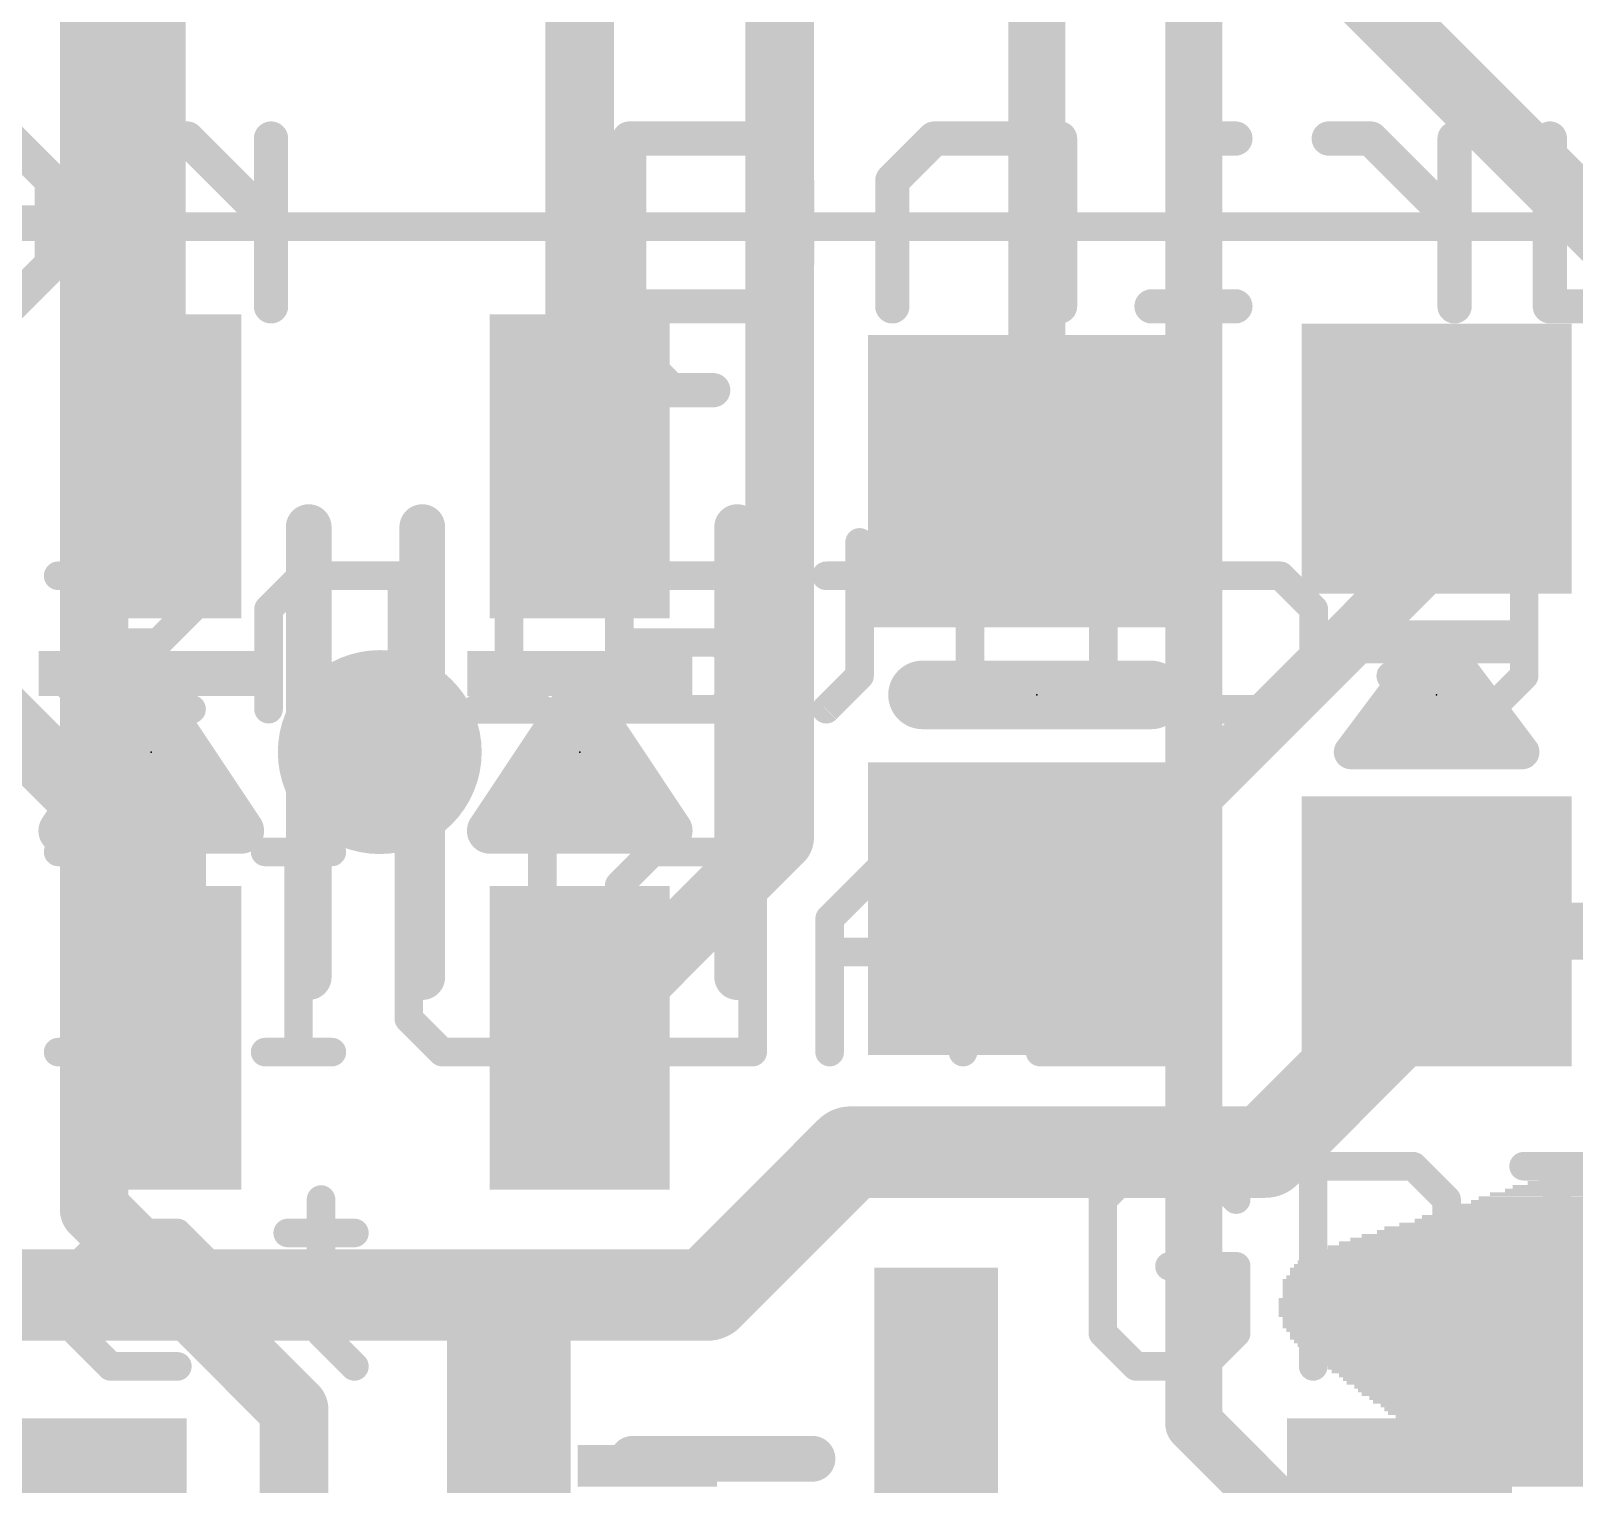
# Model space of a CAD drawing. Extents: x -0.2 to 25.6, y -0.2 to 38.2.
# Drawn here: x 10.26 to 17.12, y 8.56 to 15.02 of the extents above; entities that cross this region are included whole.
import ezdxf

# ---------------------------------------------------------------- set-up
doc = ezdxf.new("R2010")
doc.units = 0
for name, color, linetype in [('1', 12, 'CONTINUOUS'), ('16', 132, 'CONTINUOUS'), ('18', 110, 'CONTINUOUS'), ('21', 40, 'CONTINUOUS'), ('22', 6, 'CONTINUOUS'), ('23', 53, 'CONTINUOUS')]:
    doc.layers.add(name, color=color, linetype=linetype)

# ---------------------------------------------------------------- blocks, each defined once
blk = doc.blocks.new('RECT')
blk.add_solid([(-0.5, -0.5), (0.5, -0.5), (-0.5, 0.5), (0.5, 0.5)])
blk = doc.blocks.new('ROUNDV')
at = {"const_width": 0.5}
blk.add_lwpolyline([(0, -0.25, 1), (0, 0.25, 1), (0, -0.25)], format="xyb", dxfattribs=at)

msp = doc.modelspace()

# ---------------------------------------------------------------- linework, layer by layer
at = {"layer": '1'}
for points, const_width in [([(10.795, 23.749), (10.795, 13.081)], 0.3048), ([(12.7, 13.081), (12.7, 22.86)], 0.3048), ([(13.589, 11.43), (13.589, 22.479)], 0.3048), ([(14.732, 13.015), (14.732, 17.526)], 0.254), ([(15.875, 15.494), (18.161, 13.208)], 0.3048), ([(16.51, 12.7), (16.51, 13.115)], 0.254), ([(10.795, 11.303), (9.083, 13.015)], 0.3048), ([(14.798, 10.988), (16.51, 12.7)], 0.254), ([(12.7, 10.541), (13.589, 11.43)], 0.3048), ([(10.795, 11.303), (10.795, 10.541)], 0.3048), ([(14.798, 11.049), (14.732, 11.115)], 0.254), ([(16.51, 10.795), (16.51, 11.015)], 0.4064), ([(14.798, 10.988), (14.798, 11.049)], 0.254), ([(16.51, 11.015), (17.934, 11.015)], 0.254), ([(15.748, 10.033), (16.51, 10.795)], 0.4064), ([(13.269, 9.398), (13.904, 10.033)], 0.4064), ([(13.904, 10.033), (15.748, 10.033)], 0.4064), ([(12.385, 9.398), (9.779, 9.398)], 0.4064), ([(13.269, 9.398), (12.385, 9.398)], 0.4064), ([(12.385, 8.9201), (12.385, 9.398)], 0.4064)]:
    msp.add_lwpolyline(points, dxfattribs=dict(at, const_width=const_width))
for points, const_width in [([(16.5735, 13.115, 1), (16.4465, 13.115)], 0.127), ([(10.7188, 13.081, 1), (10.8712, 13.081)], 0.1524), ([(12.6238, 13.081, 1), (12.7762, 13.081)], 0.1524), ([(14.6685, 13.015, 1), (14.7955, 13.015)], 0.127), ([(16.4465, 12.7, 1), (16.5735, 12.7)], 0.127), ([(16.5549, 12.6551, 1), (16.4651, 12.7449)], 0.127), ([(13.6429, 11.3761, 1), (13.5351, 11.4839)], 0.1524), ([(13.5128, 11.43, 1), (13.6652, 11.43)], 0.1524), ([(10.8712, 11.303, 1), (10.7188, 11.303)], 0.1524), ([(10.7411, 11.2491, 1), (10.8489, 11.3569)], 0.1524), ([(14.7769, 11.1599, 1), (14.6871, 11.0701)], 0.127), ([(16.6116, 11.015, 1), (16.4084, 11.015)], 0.2032), ([(14.8615, 11.049, 1), (14.7345, 11.049)], 0.127), ([(14.7531, 11.0041, 1), (14.8429, 11.0939)], 0.127), ([(16.51, 11.0785, 1), (16.51, 10.9515)], 0.127), ([(14.7531, 11.0329, 1), (14.8429, 10.9431)], 0.127), ([(14.7345, 10.988, 1), (14.8615, 10.988)], 0.127), ([(16.5818, 10.7232, 1), (16.4382, 10.8668)], 0.2032), ([(16.4084, 10.795, 1), (16.6116, 10.795)], 0.2032), ([(12.6461, 10.5949, 1), (12.7539, 10.4871)], 0.1524), ([(10.7188, 10.541, 1), (10.8712, 10.541)], 0.1524), ([(13.904, 10.1346, 1), (13.904, 9.9314)], 0.2032), ([(13.9758, 9.9612, 1), (13.8322, 10.1048)], 0.2032), ([(15.748, 9.9314, 1), (15.748, 10.1346)], 0.2032), ([(15.6762, 10.1048, 1), (15.8198, 9.9612)], 0.2032), ([(12.385, 9.4996, 1), (12.385, 9.2964)], 0.2032), ([(12.4866, 9.398, 1), (12.2834, 9.398)], 0.2032), ([(12.385, 9.2964, 1), (12.385, 9.4996)], 0.2032), ([(13.1972, 9.4698, 1), (13.3408, 9.3262)], 0.2032), ([(13.269, 9.2964, 1), (13.269, 9.4996)], 0.2032), ([(12.2834, 8.9201, 1), (12.4866, 8.9201)], 0.2032)]:
    msp.add_lwpolyline(points, format="xyb", dxfattribs=dict(at, const_width=const_width))
at = {"layer": '16'}
for points, const_width in [([(10.541, 9.779), (10.541, 20.828)], 0.3048), ([(15.4305, 8.8265), (15.4305, 18.2245)], 0.254), ([(11.43, 8.89), (10.541, 9.779)], 0.3048), ([(11.43, 2.032), (11.43, 8.89)], 0.3048), ([(17.907, 6.35), (15.4305, 8.8265)], 0.254)]:
    msp.add_lwpolyline(points, dxfattribs=dict(at, const_width=const_width))
for points, const_width in [([(10.5949, 9.8329, 1), (10.4871, 9.7251)], 0.1524), ([(10.4648, 9.779, 1), (10.6172, 9.779)], 0.1524), ([(11.5062, 8.89, 1), (11.3538, 8.89)], 0.1524), ([(11.3761, 8.8361, 1), (11.4839, 8.9439)], 0.1524), ([(15.4754, 8.8714, 1), (15.3856, 8.7816)], 0.127), ([(15.367, 8.8265, 1), (15.494, 8.8265)], 0.127)]:
    msp.add_lwpolyline(points, format="xyb", dxfattribs=dict(at, const_width=const_width))
at = {"layer": '21'}
for points, const_width in [([(20.7, 14.146), (4.7, 14.146)], 0.127), ([(11.495, 12.811), (11.495, 10.811)], 0.2032), ([(12, 10.811), (12, 12.811)], 0.2032), ([(13.4, 12.811), (13.4, 10.811)], 0.2032), ([(16.51, 12.319), (16.129, 11.811)], 0.1524), ([(16.891, 11.811), (16.51, 12.319)], 0.1524), ([(15.24, 12.065), (14.224, 12.065)], 0.3048), ([(16.4148, 12.192), (16.6053, 12.192)], 0.1524), ([(10.395, 11.461), (10.795, 12.061)], 0.2032), ([(10.795, 12.061), (11.195, 11.461)], 0.2032), ([(12.3, 11.461), (12.7, 12.061)], 0.2032), ([(12.7, 12.061), (13.1, 11.461)], 0.2032), ([(16.3005, 12.0396), (16.7196, 12.0396)], 0.1524), ([(10.595, 11.611), (10.795, 11.911)], 0.2032), ([(10.795, 11.911), (10.995, 11.611)], 0.2032), ([(12.5, 11.611), (12.7, 11.911)], 0.2032), ([(12.7, 11.911), (12.9, 11.611)], 0.2032), ([(16.1862, 11.8872), (16.8339, 11.8872)], 0.1524), ([(10.7114, 11.7856), (10.8786, 11.7856)], 0.2032), ([(12.6164, 11.7856), (12.7836, 11.7856)], 0.2032), ([(16.129, 11.811), (16.891, 11.811)], 0.1524), ([(10.995, 11.611), (10.595, 11.611)], 0.2032), ([(12.9, 11.611), (12.5, 11.611)], 0.2032), ([(11.195, 11.461), (10.395, 11.461)], 0.2032), ([(13.1, 11.461), (12.3, 11.461)], 0.2032), ([(15.1739, 9.9703), (15.0256, 9.822)], 0.127), ([(15.4705, 9.9703), (15.1739, 9.9703)], 0.127), ([(15.6188, 9.822), (15.4705, 9.9703)], 0.127), ([(15.9611, 9.0805), (15.9611, 9.9703)], 0.127), ([(15.9611, 9.9703), (16.406, 9.9703)], 0.127), ([(16.406, 9.9703), (16.5543, 9.822)], 0.127), ([(16.8967, 9.9703), (17.1932, 9.9703)], 0.127), ([(17.045, 9.0805), (17.045, 9.9703)], 0.127), ([(11.55, 9.822), (11.55, 9.2288)], 0.127), ([(15.0256, 9.822), (15.0256, 9.2288)], 0.127), ([(16.5543, 9.822), (16.5543, 9.5254)], 0.127), ([(10.4662, 9.5254), (10.6145, 9.6737)], 0.127), ([(10.6145, 9.6737), (10.9111, 9.6737)], 0.127), ([(10.9111, 9.6737), (11.0594, 9.5254)], 0.127), ([(11.4017, 9.6737), (11.6983, 9.6737)], 0.127), ([(10.4662, 9.2288), (10.4662, 9.5254)], 0.127), ([(11.0594, 9.5254), (11.0594, 9.3771)], 0.127), ([(15.6188, 9.5254), (15.3222, 9.5254)], 0.127), ([(15.6188, 9.2288), (15.6188, 9.5254)], 0.127), ([(16.5543, 9.5254), (16.406, 9.3771)], 0.127), ([(11.0594, 9.3771), (10.4662, 9.3771)], 0.127), ([(16.406, 9.3771), (15.9611, 9.3771)], 0.127), ([(10.6145, 9.0805), (10.4662, 9.2288)], 0.127), ([(11.55, 9.2288), (11.6983, 9.0805)], 0.127), ([(15.0256, 9.2288), (15.1739, 9.0805)], 0.127), ([(15.4705, 9.0805), (15.6188, 9.2288)], 0.127), ([(10.9111, 9.0805), (10.6145, 9.0805)], 0.127), ([(15.1739, 9.0805), (15.4705, 9.0805)], 0.127), ([(16.8967, 9.0805), (17.1932, 9.0805)], 0.127), ([(12.935, 8.67), (13.735, 8.67)], 0.2032)]:
    msp.add_lwpolyline(points, dxfattribs=dict(at, const_width=const_width))
for points, const_width in [([(11.5458, 12.811, 1), (11.4442, 12.811)], 0.1016), ([(12.0508, 12.811, 1), (11.9492, 12.811)], 0.1016), ([(13.4508, 12.811, 1), (13.3492, 12.811)], 0.1016), ([(16.5405, 12.3419, 1), (16.4795, 12.2961)], 0.0762), ([(16.5405, 12.2961, 1), (16.4795, 12.3419)], 0.0762), ([(14.224, 12.1412, 1), (14.224, 11.9888)], 0.1524), ([(15.24, 11.9888, 1), (15.24, 12.1412)], 0.1524), ([(16.4148, 12.2301, 1), (16.4148, 12.1539)], 0.0762), ([(16.6053, 12.1539, 1), (16.6053, 12.2301)], 0.0762), ([(10.8373, 12.0892, 1), (10.7527, 12.0328)], 0.1016), ([(10.8373, 12.0328, 1), (10.7527, 12.0892)], 0.1016), ([(12.7423, 12.0892, 1), (12.6577, 12.0328)], 0.1016), ([(12.7423, 12.0328, 1), (12.6577, 12.0892)], 0.1016), ([(16.3005, 12.0777, 1), (16.3005, 12.0015)], 0.0762), ([(16.7196, 12.0015, 1), (16.7196, 12.0777)], 0.0762), ([(10.8373, 11.9392, 1), (10.7527, 11.8828)], 0.1016), ([(10.8373, 11.8828, 1), (10.7527, 11.9392)], 0.1016), ([(12.7423, 11.9392, 1), (12.6577, 11.8828)], 0.1016), ([(12.7423, 11.8828, 1), (12.6577, 11.9392)], 0.1016), ([(16.1862, 11.9253, 1), (16.1862, 11.8491)], 0.0762), ([(16.8339, 11.8491, 1), (16.8339, 11.9253)], 0.0762), ([(10.7114, 11.8364, 1), (10.7114, 11.7348)], 0.1016), ([(10.8786, 11.7348, 1), (10.8786, 11.8364)], 0.1016), ([(12.6164, 11.8364, 1), (12.6164, 11.7348)], 0.1016), ([(12.7836, 11.7348, 1), (12.7836, 11.8364)], 0.1016), ([(16.129, 11.8491, 1), (16.129, 11.7729)], 0.0762), ([(16.0985, 11.8339, 1), (16.1595, 11.7881)], 0.0762), ([(16.8605, 11.7881, 1), (16.9215, 11.8339)], 0.0762), ([(16.891, 11.7729, 1), (16.891, 11.8491)], 0.0762), ([(10.595, 11.6618, 1), (10.595, 11.5602)], 0.1016), ([(10.5527, 11.6392, 1), (10.6373, 11.5828)], 0.1016), ([(10.9527, 11.5828, 1), (11.0373, 11.6392)], 0.1016), ([(10.995, 11.5602, 1), (10.995, 11.6618)], 0.1016), ([(12.5, 11.6618, 1), (12.5, 11.5602)], 0.1016), ([(12.4577, 11.6392, 1), (12.5423, 11.5828)], 0.1016), ([(12.8577, 11.5828, 1), (12.9423, 11.6392)], 0.1016), ([(12.9, 11.5602, 1), (12.9, 11.6618)], 0.1016), ([(10.395, 11.5118, 1), (10.395, 11.4102)], 0.1016), ([(10.3527, 11.4892, 1), (10.4373, 11.4328)], 0.1016), ([(11.1527, 11.4328, 1), (11.2373, 11.4892)], 0.1016), ([(11.195, 11.4102, 1), (11.195, 11.5118)], 0.1016), ([(12.3, 11.5118, 1), (12.3, 11.4102)], 0.1016), ([(12.2577, 11.4892, 1), (12.3423, 11.4328)], 0.1016), ([(13.0577, 11.4328, 1), (13.1423, 11.4892)], 0.1016), ([(13.1, 11.4102, 1), (13.1, 11.5118)], 0.1016), ([(11.4442, 10.811, 1), (11.5458, 10.811)], 0.1016), ([(11.9492, 10.811, 1), (12.0508, 10.811)], 0.1016), ([(13.3492, 10.811, 1), (13.4508, 10.811)], 0.1016), ([(15.1739, 10.002, 1), (15.1739, 9.9385)], 0.0635), ([(15.1964, 9.9478, 1), (15.1515, 9.9927)], 0.0635), ([(15.493, 9.9927, 1), (15.448, 9.9478)], 0.0635), ([(15.4705, 9.9385, 1), (15.4705, 10.002)], 0.0635), ([(15.9929, 9.9703, 1), (15.9294, 9.9703)], 0.0635), ([(15.9611, 10.002, 1), (15.9611, 9.9385)], 0.0635), ([(16.4285, 9.9927, 1), (16.3836, 9.9478)], 0.0635), ([(16.406, 9.9385, 1), (16.406, 10.002)], 0.0635), ([(16.8967, 10.002, 1), (16.8967, 9.9385)], 0.0635), ([(17.0767, 9.9703, 1), (17.0132, 9.9703)], 0.0635), ([(11.5817, 9.822, 1), (11.5182, 9.822)], 0.0635), ([(15.0574, 9.822, 1), (14.9939, 9.822)], 0.0635), ([(16.5861, 9.822, 1), (16.5226, 9.822)], 0.0635), ([(15.0032, 9.8444, 1), (15.0481, 9.7995)], 0.0635), ([(15.5963, 9.7995, 1), (15.6412, 9.8444)], 0.0635), ([(16.5319, 9.7995, 1), (16.5768, 9.8444)], 0.0635), ([(10.6145, 9.7054, 1), (10.6145, 9.6419)], 0.0635), ([(10.6369, 9.6512, 1), (10.592, 9.6961)], 0.0635), ([(10.9335, 9.6961, 1), (10.8886, 9.6512)], 0.0635), ([(10.9111, 9.6419, 1), (10.9111, 9.7054)], 0.0635), ([(11.4017, 9.7054, 1), (11.4017, 9.6419)], 0.0635), ([(11.6983, 9.6419, 1), (11.6983, 9.7054)], 0.0635), ([(10.4979, 9.5254, 1), (10.4344, 9.5254)], 0.0635), ([(10.4437, 9.5478, 1), (10.4886, 9.5029)], 0.0635), ([(11.0911, 9.5254, 1), (11.0276, 9.5254)], 0.0635), ([(11.0369, 9.5029, 1), (11.0818, 9.5478)], 0.0635), ([(15.3222, 9.5571, 1), (15.3222, 9.4936)], 0.0635), ([(15.6505, 9.5254, 1), (15.587, 9.5254)], 0.0635), ([(15.6188, 9.4936, 1), (15.6188, 9.5571)], 0.0635), ([(16.5226, 9.5254, 1), (16.5861, 9.5254)], 0.0635), ([(16.5768, 9.5029, 1), (16.5319, 9.5478)], 0.0635), ([(10.4662, 9.4088, 1), (10.4662, 9.3453)], 0.0635), ([(11.0276, 9.3771, 1), (11.0911, 9.3771)], 0.0635), ([(11.0594, 9.3453, 1), (11.0594, 9.4088)], 0.0635), ([(15.9611, 9.4088, 1), (15.9611, 9.3453)], 0.0635), ([(16.3836, 9.3995, 1), (16.4285, 9.3546)], 0.0635), ([(16.406, 9.3453, 1), (16.406, 9.4088)], 0.0635), ([(10.4886, 9.2512, 1), (10.4437, 9.2063)], 0.0635), ([(11.5724, 9.2512, 1), (11.5275, 9.2063)], 0.0635), ([(15.0481, 9.2512, 1), (15.0032, 9.2063)], 0.0635), ([(15.6412, 9.2063, 1), (15.5963, 9.2512)], 0.0635), ([(10.4344, 9.2288, 1), (10.4979, 9.2288)], 0.0635), ([(11.5182, 9.2288, 1), (11.5817, 9.2288)], 0.0635), ([(14.9939, 9.2288, 1), (15.0574, 9.2288)], 0.0635), ([(15.587, 9.2288, 1), (15.6505, 9.2288)], 0.0635), ([(10.6145, 9.1123, 1), (10.6145, 9.0488)], 0.0635), ([(10.592, 9.058, 1), (10.6369, 9.103)], 0.0635), ([(10.9111, 9.0488, 1), (10.9111, 9.1123)], 0.0635), ([(11.6758, 9.058, 1), (11.7207, 9.103)], 0.0635), ([(15.1739, 9.1123, 1), (15.1739, 9.0488)], 0.0635), ([(15.1515, 9.058, 1), (15.1964, 9.103)], 0.0635), ([(15.448, 9.103, 1), (15.493, 9.058)], 0.0635), ([(15.4705, 9.0488, 1), (15.4705, 9.1123)], 0.0635), ([(16.8967, 9.1123, 1), (16.8967, 9.0488)], 0.0635), ([(15.9294, 9.0805, 1), (15.9929, 9.0805)], 0.0635), ([(17.0132, 9.0805, 1), (17.0767, 9.0805)], 0.0635), ([(12.935, 8.7208, 1), (12.935, 8.6192)], 0.1016), ([(13.735, 8.6192, 1), (13.735, 8.7208)], 0.1016)]:
    msp.add_lwpolyline(points, format="xyb", dxfattribs=dict(at, const_width=const_width))
at = {"layer": '22'}
for points, const_width in [([(15.4288, 15.0972), (15.4288, 14.9108)], 0.1524), ([(10.3529, 14.3515), (10.1665, 14.5379)], 0.1524), ([(10.9546, 14.5379), (10.7681, 14.5379)], 0.1524), ([(11.3274, 14.1651), (10.9546, 14.5379)], 0.1524), ([(11.3274, 13.7922), (11.3274, 14.5379)], 0.1524), ([(12.9205, 13.6058), (12.9205, 14.5379)], 0.1524), ([(12.9205, 14.5379), (13.4798, 14.5379)], 0.1524), ([(13.4798, 14.5379), (13.6662, 14.3515)], 0.1524), ([(14.2763, 14.5379), (14.0899, 14.3515)], 0.1524), ([(14.8356, 14.5379), (14.2763, 14.5379)], 0.1524), ([(14.8356, 13.7922), (14.8356, 14.5379)], 0.1524), ([(15.6152, 14.5379), (15.4288, 14.5379)], 0.1524), ([(15.4288, 14.5379), (15.4288, 13.7922)], 0.1524), ([(16.2169, 14.5379), (16.0304, 14.5379)], 0.1524), ([(16.5897, 14.1651), (16.2169, 14.5379)], 0.1524), ([(16.5897, 13.7922), (16.5897, 14.5379)], 0.1524), ([(17.0134, 13.7922), (17.0134, 14.5379)], 0.1524), ([(10.3529, 13.9786), (10.3529, 14.3515)], 0.1524), ([(13.6662, 14.3515), (13.6662, 13.9786)], 0.1524), ([(14.0899, 14.3515), (14.0899, 13.7922)], 0.1524), ([(9.6072, 14.1651), (10.3529, 14.1651)], 0.1524), ([(10.1665, 13.7922), (10.3529, 13.9786)], 0.1524), ([(13.6662, 13.9786), (13.4798, 13.7922)], 0.1524), ([(13.4798, 13.7922), (12.9205, 13.7922)], 0.1524), ([(15.6152, 13.7922), (15.2424, 13.7922)], 0.1524), ([(17.5727, 13.7922), (17.0134, 13.7922)], 0.1524), ([(13.1069, 13.4194), (12.9205, 13.6058)], 0.1524), ([(13.2934, 13.4194), (13.1069, 13.4194)], 0.1524), ([(12.3851, 13.0396), (12.3851, 12.8913)], 0.127), ([(16.306, 12.743), (16.4543, 12.8913)], 0.127), ([(16.4543, 12.8913), (16.7508, 12.8913)], 0.127), ([(16.7508, 12.8913), (16.8991, 12.743)], 0.127), ([(13.9443, 12.743), (13.9443, 12.1498)], 0.127), ([(16.8991, 12.743), (16.8991, 12.1498)], 0.127), ([(10.8259, 12.5947), (10.381, 12.5947)], 0.127), ([(10.9742, 12.4464), (10.8259, 12.5947)], 0.127), ([(11.4648, 12.5947), (11.3165, 12.4464)], 0.127), ([(11.9097, 12.5947), (11.4648, 12.5947)], 0.127), ([(11.9097, 12.0015), (11.9097, 12.5947)], 0.127), ([(12.5334, 12.5947), (12.3851, 12.5947)], 0.127), ([(12.3851, 12.5947), (12.3851, 12.0015)], 0.127), ([(13.024, 12.5947), (12.8757, 12.4464)], 0.127), ([(13.3206, 12.5947), (13.024, 12.5947)], 0.127), ([(14.0926, 12.5947), (13.796, 12.5947)], 0.127), ([(14.5832, 12.5947), (14.4349, 12.4464)], 0.127), ([(15.0281, 12.5947), (14.5832, 12.5947)], 0.127), ([(15.0281, 12.0015), (15.0281, 12.5947)], 0.127), ([(15.3704, 12.4464), (15.5187, 12.5947)], 0.127), ([(15.5187, 12.5947), (15.8153, 12.5947)], 0.127), ([(15.8153, 12.5947), (15.9636, 12.4464)], 0.127), ([(10.8259, 12.2981), (10.9742, 12.4464)], 0.127), ([(11.3165, 12.4464), (11.3165, 12.0015)], 0.127), ([(12.8757, 12.4464), (12.8757, 12.0015)], 0.127), ([(14.4349, 12.4464), (14.4349, 12.0015)], 0.127), ([(15.3704, 12.1498), (15.3704, 12.4464)], 0.127), ([(15.9636, 12.4464), (15.9636, 12.1498)], 0.127), ([(10.381, 12.1498), (10.5293, 12.2981)], 0.127), ([(10.5293, 12.2981), (10.8259, 12.2981)], 0.127), ([(13.3206, 12.2981), (12.8757, 12.2981)], 0.127), ([(13.4689, 12.1498), (13.3206, 12.2981)], 0.127), ([(10.5293, 12.0015), (10.381, 12.1498)], 0.127), ([(13.3206, 12.0015), (13.4689, 12.1498)], 0.127), ([(13.9443, 12.1498), (13.796, 12.0015)], 0.127), ([(15.5187, 12.0015), (15.3704, 12.1498)], 0.127), ([(15.9636, 12.1498), (15.8153, 12.0015)], 0.127), ([(16.4543, 12.0015), (16.306, 12.1498)], 0.127), ([(16.8991, 12.1498), (16.7508, 12.0015)], 0.127), ([(10.9742, 12.0015), (10.5293, 12.0015)], 0.127), ([(12.5334, 12.0015), (12.2368, 12.0015)], 0.127), ([(12.8757, 12.0015), (13.3206, 12.0015)], 0.127), ([(15.8153, 12.0015), (15.5187, 12.0015)], 0.127), ([(16.7508, 12.0015), (16.4543, 12.0015)], 0.127), ([(10.381, 11.3673), (10.9742, 11.3673)], 0.127), ([(10.9742, 11.3673), (10.9742, 10.4775)], 0.127), ([(11.5979, 11.3673), (11.3013, 11.3673)], 0.127), ([(11.4496, 10.4775), (11.4496, 11.3673)], 0.127), ([(11.9402, 10.6258), (11.9402, 11.3673)], 0.127), ([(12.5334, 11.3673), (12.5334, 10.6258)], 0.127), ([(12.8757, 11.219), (13.024, 11.3673)], 0.127), ([(13.024, 11.3673), (13.4689, 11.3673)], 0.127), ([(13.4689, 11.3673), (13.4689, 10.4775)], 0.127), ([(14.1078, 11.3673), (13.8112, 11.0707)], 0.127), ([(14.4044, 11.0707), (14.1078, 11.3673)], 0.127), ([(14.7468, 11.219), (14.8951, 11.3673)], 0.127), ([(14.8951, 11.3673), (15.1916, 11.3673)], 0.127), ([(15.1916, 11.3673), (15.3399, 11.219)], 0.127), ([(12.8757, 10.6258), (12.8757, 11.219)], 0.127), ([(14.7468, 11.0707), (14.7468, 11.219)], 0.127), ([(13.8112, 11.0707), (13.8112, 10.4775)], 0.127), ([(14.4044, 10.4775), (14.4044, 11.0707)], 0.127), ([(15.3399, 10.4775), (14.7468, 11.0707)], 0.127), ([(10.9742, 10.9224), (10.6776, 10.9224)], 0.127), ([(14.4044, 10.9224), (13.8112, 10.9224)], 0.127), ([(12.0885, 10.4775), (11.9402, 10.6258)], 0.127), ([(12.5334, 10.6258), (12.3851, 10.4775)], 0.127), ([(13.024, 10.4775), (12.8757, 10.6258)], 0.127), ([(10.9742, 10.4775), (10.381, 10.4775)], 0.127), ([(11.5979, 10.4775), (11.3013, 10.4775)], 0.127), ([(12.3851, 10.4775), (12.0885, 10.4775)], 0.127), ([(13.4689, 10.4775), (13.024, 10.4775)], 0.127), ([(14.7468, 10.4775), (15.3399, 10.4775)], 0.127)]:
    msp.add_lwpolyline(points, dxfattribs=dict(at, const_width=const_width))
for points, const_width in [([(15.3907, 14.9108, 1), (15.4669, 14.9108)], 0.0762), ([(10.7681, 14.576, 1), (10.7681, 14.4998)], 0.0762), ([(10.9815, 14.5648, 1), (10.9276, 14.511)], 0.0762), ([(10.9546, 14.4998, 1), (10.9546, 14.576)], 0.0762), ([(11.3655, 14.5379, 1), (11.2893, 14.5379)], 0.0762), ([(12.9586, 14.5379, 1), (12.8824, 14.5379)], 0.0762), ([(12.9205, 14.576, 1), (12.9205, 14.4998)], 0.0762), ([(13.5067, 14.5648, 1), (13.4528, 14.511)], 0.0762), ([(13.4798, 14.4998, 1), (13.4798, 14.576)], 0.0762), ([(14.2763, 14.576, 1), (14.2763, 14.4998)], 0.0762), ([(14.3033, 14.511, 1), (14.2494, 14.5648)], 0.0762), ([(14.8737, 14.5379, 1), (14.7975, 14.5379)], 0.0762), ([(14.8356, 14.4998, 1), (14.8356, 14.576)], 0.0762), ([(15.4288, 14.576, 1), (15.4288, 14.4998)], 0.0762), ([(15.4669, 14.5379, 1), (15.3907, 14.5379)], 0.0762), ([(15.6152, 14.4998, 1), (15.6152, 14.576)], 0.0762), ([(16.0304, 14.576, 1), (16.0304, 14.4998)], 0.0762), ([(16.2438, 14.5648, 1), (16.1899, 14.511)], 0.0762), ([(16.2169, 14.4998, 1), (16.2169, 14.576)], 0.0762), ([(16.6278, 14.5379, 1), (16.5516, 14.5379)], 0.0762), ([(17.0515, 14.5379, 1), (16.9753, 14.5379)], 0.0762), ([(10.391, 14.3515, 1), (10.3148, 14.3515)], 0.0762), ([(10.326, 14.3245, 1), (10.3799, 14.3784)], 0.0762), ([(13.7043, 14.3515, 1), (13.6281, 14.3515)], 0.0762), ([(13.6393, 14.3245, 1), (13.6932, 14.3784)], 0.0762), ([(14.128, 14.3515, 1), (14.0518, 14.3515)], 0.0762), ([(14.063, 14.3784, 1), (14.1168, 14.3245)], 0.0762), ([(10.3529, 14.127, 1), (10.3529, 14.2032)], 0.0762), ([(11.3005, 14.1381, 1), (11.3544, 14.192)], 0.0762), ([(16.5628, 14.1381, 1), (16.6166, 14.192)], 0.0762), ([(10.3148, 13.9786, 1), (10.391, 13.9786)], 0.0762), ([(10.3799, 13.9517, 1), (10.326, 14.0056)], 0.0762), ([(13.6281, 13.9786, 1), (13.7043, 13.9786)], 0.0762), ([(13.6932, 13.9517, 1), (13.6393, 14.0056)], 0.0762), ([(12.9205, 13.8303, 1), (12.9205, 13.7541)], 0.0762), ([(13.4798, 13.7541, 1), (13.4798, 13.8303)], 0.0762), ([(15.2424, 13.8303, 1), (15.2424, 13.7541)], 0.0762), ([(15.6152, 13.7541, 1), (15.6152, 13.8303)], 0.0762), ([(17.0134, 13.8303, 1), (17.0134, 13.7541)], 0.0762), ([(11.2893, 13.7922, 1), (11.3655, 13.7922)], 0.0762), ([(13.4528, 13.8191, 1), (13.5067, 13.7653)], 0.0762), ([(14.0518, 13.7922, 1), (14.128, 13.7922)], 0.0762), ([(14.7975, 13.7922, 1), (14.8737, 13.7922)], 0.0762), ([(15.3907, 13.7922, 1), (15.4669, 13.7922)], 0.0762), ([(16.5516, 13.7922, 1), (16.6278, 13.7922)], 0.0762), ([(16.9753, 13.7922, 1), (17.0515, 13.7922)], 0.0762), ([(12.9474, 13.6327, 1), (12.8936, 13.5788)], 0.0762), ([(12.8824, 13.6058, 1), (12.9586, 13.6058)], 0.0762), ([(13.1069, 13.4575, 1), (13.1069, 13.3813)], 0.0762), ([(13.08, 13.3924, 1), (13.1339, 13.4463)], 0.0762), ([(13.2934, 13.3813, 1), (13.2934, 13.4575)], 0.0762), ([(12.4168, 13.0396, 1), (12.3533, 13.0396)], 0.0635), ([(12.3533, 12.8913, 1), (12.4168, 12.8913)], 0.0635), ([(16.4543, 12.923, 1), (16.4543, 12.8595)], 0.0635), ([(16.4767, 12.8688, 1), (16.4318, 12.9137)], 0.0635), ([(16.7733, 12.9137, 1), (16.7284, 12.8688)], 0.0635), ([(16.7508, 12.8595, 1), (16.7508, 12.923)], 0.0635), ([(13.976, 12.743, 1), (13.9125, 12.743)], 0.0635), ([(16.2835, 12.7654, 1), (16.3284, 12.7205)], 0.0635), ([(16.9309, 12.743, 1), (16.8674, 12.743)], 0.0635), ([(16.8767, 12.7205, 1), (16.9216, 12.7654)], 0.0635), ([(10.381, 12.6264, 1), (10.381, 12.5629)], 0.0635), ([(10.8483, 12.6171, 1), (10.8034, 12.5722)], 0.0635), ([(10.8259, 12.5629, 1), (10.8259, 12.6264)], 0.0635), ([(11.4648, 12.6264, 1), (11.4648, 12.5629)], 0.0635), ([(11.4873, 12.5722, 1), (11.4424, 12.6171)], 0.0635), ([(11.9415, 12.5947, 1), (11.878, 12.5947)], 0.0635), ([(11.9097, 12.5629, 1), (11.9097, 12.6264)], 0.0635), ([(12.3851, 12.6264, 1), (12.3851, 12.5629)], 0.0635), ([(12.4168, 12.5947, 1), (12.3533, 12.5947)], 0.0635), ([(12.5334, 12.5629, 1), (12.5334, 12.6264)], 0.0635), ([(13.024, 12.6264, 1), (13.024, 12.5629)], 0.0635), ([(13.0465, 12.5722, 1), (13.0016, 12.6171)], 0.0635), ([(13.3206, 12.5629, 1), (13.3206, 12.6264)], 0.0635), ([(13.796, 12.6264, 1), (13.796, 12.5629)], 0.0635), ([(14.0926, 12.5629, 1), (14.0926, 12.6264)], 0.0635), ([(14.5832, 12.6264, 1), (14.5832, 12.5629)], 0.0635), ([(14.6057, 12.5722, 1), (14.5608, 12.6171)], 0.0635), ([(15.0598, 12.5947, 1), (14.9963, 12.5947)], 0.0635), ([(15.0281, 12.5629, 1), (15.0281, 12.6264)], 0.0635), ([(15.5187, 12.6264, 1), (15.5187, 12.5629)], 0.0635), ([(15.5412, 12.5722, 1), (15.4963, 12.6171)], 0.0635), ([(15.8378, 12.6171, 1), (15.7929, 12.5722)], 0.0635), ([(15.8153, 12.5629, 1), (15.8153, 12.6264)], 0.0635), ([(10.9966, 12.4239, 1), (10.9517, 12.4688)], 0.0635), ([(10.9517, 12.4239, 1), (10.9966, 12.4688)], 0.0635), ([(11.3483, 12.4464, 1), (11.2848, 12.4464)], 0.0635), ([(11.2941, 12.4688, 1), (11.339, 12.4239)], 0.0635), ([(12.9075, 12.4464, 1), (12.844, 12.4464)], 0.0635), ([(12.8533, 12.4688, 1), (12.8982, 12.4239)], 0.0635), ([(14.4667, 12.4464, 1), (14.4032, 12.4464)], 0.0635), ([(14.4125, 12.4688, 1), (14.4574, 12.4239)], 0.0635), ([(15.4022, 12.4464, 1), (15.3387, 12.4464)], 0.0635), ([(15.348, 12.4688, 1), (15.3929, 12.4239)], 0.0635), ([(15.9954, 12.4464, 1), (15.9319, 12.4464)], 0.0635), ([(15.9412, 12.4239, 1), (15.9861, 12.4688)], 0.0635), ([(10.5293, 12.3298, 1), (10.5293, 12.2663)], 0.0635), ([(10.5518, 12.2756, 1), (10.5069, 12.3205)], 0.0635), ([(10.8034, 12.3205, 1), (10.8483, 12.2756)], 0.0635), ([(10.8259, 12.2663, 1), (10.8259, 12.3298)], 0.0635), ([(12.8757, 12.3298, 1), (12.8757, 12.2663)], 0.0635), ([(13.3431, 12.3205, 1), (13.2982, 12.2756)], 0.0635), ([(13.3206, 12.2663, 1), (13.3206, 12.3298)], 0.0635), ([(10.4035, 12.1722, 1), (10.3586, 12.1273)], 0.0635), ([(10.3586, 12.1722, 1), (10.4035, 12.1273)], 0.0635), ([(13.4914, 12.1273, 1), (13.4464, 12.1722)], 0.0635), ([(13.4464, 12.1273, 1), (13.4914, 12.1722)], 0.0635), ([(13.9125, 12.1498, 1), (13.976, 12.1498)], 0.0635), ([(13.9667, 12.1273, 1), (13.9218, 12.1722)], 0.0635), ([(15.3387, 12.1498, 1), (15.4022, 12.1498)], 0.0635), ([(15.3929, 12.1722, 1), (15.348, 12.1273)], 0.0635), ([(15.9319, 12.1498, 1), (15.9954, 12.1498)], 0.0635), ([(15.9861, 12.1273, 1), (15.9412, 12.1722)], 0.0635), ([(16.3284, 12.1722, 1), (16.2835, 12.1273)], 0.0635), ([(16.8674, 12.1498, 1), (16.9309, 12.1498)], 0.0635), ([(16.9216, 12.1273, 1), (16.8767, 12.1722)], 0.0635), ([(10.5293, 12.0333, 1), (10.5293, 11.9697)], 0.0635), ([(10.5069, 11.979, 1), (10.5518, 12.024)], 0.0635), ([(10.9742, 11.9697, 1), (10.9742, 12.0333)], 0.0635), ([(11.2848, 12.0015, 1), (11.3483, 12.0015)], 0.0635), ([(11.878, 12.0015, 1), (11.9415, 12.0015)], 0.0635), ([(12.2368, 12.0333, 1), (12.2368, 11.9697)], 0.0635), ([(12.3533, 12.0015, 1), (12.4168, 12.0015)], 0.0635), ([(12.5334, 11.9697, 1), (12.5334, 12.0333)], 0.0635), ([(12.8757, 12.0333, 1), (12.8757, 11.9697)], 0.0635), ([(12.844, 12.0015, 1), (12.9075, 12.0015)], 0.0635), ([(13.2982, 12.024, 1), (13.3431, 11.979)], 0.0635), ([(13.3206, 11.9697, 1), (13.3206, 12.0333)], 0.0635), ([(13.7735, 12.024, 1), (13.8184, 11.979)], 0.0635), ([(14.4032, 12.0015, 1), (14.4667, 12.0015)], 0.0635), ([(14.9963, 12.0015, 1), (15.0598, 12.0015)], 0.0635), ([(15.5187, 12.0333, 1), (15.5187, 11.9697)], 0.0635), ([(15.4963, 11.979, 1), (15.5412, 12.024)], 0.0635), ([(15.7929, 12.024, 1), (15.8378, 11.979)], 0.0635), ([(15.8153, 11.9697, 1), (15.8153, 12.0333)], 0.0635), ([(16.4543, 12.0333, 1), (16.4543, 11.9697)], 0.0635), ([(16.4318, 11.979, 1), (16.4767, 12.024)], 0.0635), ([(16.7284, 12.024, 1), (16.7733, 11.979)], 0.0635), ([(16.7508, 11.9697, 1), (16.7508, 12.0333)], 0.0635), ([(10.381, 11.399, 1), (10.381, 11.3355)], 0.0635), ([(11.0059, 11.3673, 1), (10.9424, 11.3673)], 0.0635), ([(10.9742, 11.3355, 1), (10.9742, 11.399)], 0.0635), ([(11.3013, 11.399, 1), (11.3013, 11.3355)], 0.0635), ([(11.4813, 11.3673, 1), (11.4178, 11.3673)], 0.0635), ([(11.5979, 11.3355, 1), (11.5979, 11.399)], 0.0635), ([(11.972, 11.3673, 1), (11.9085, 11.3673)], 0.0635), ([(12.5651, 11.3673, 1), (12.5016, 11.3673)], 0.0635), ([(13.024, 11.399, 1), (13.024, 11.3355)], 0.0635), ([(13.0465, 11.3448, 1), (13.0016, 11.3897)], 0.0635), ([(13.5007, 11.3673, 1), (13.4372, 11.3673)], 0.0635), ([(13.4689, 11.3355, 1), (13.4689, 11.399)], 0.0635), ([(14.1303, 11.3897, 1), (14.0854, 11.3448)], 0.0635), ([(14.1303, 11.3448, 1), (14.0854, 11.3897)], 0.0635), ([(14.8951, 11.399, 1), (14.8951, 11.3355)], 0.0635), ([(14.9175, 11.3448, 1), (14.8726, 11.3897)], 0.0635), ([(15.2141, 11.3897, 1), (15.1692, 11.3448)], 0.0635), ([(15.1916, 11.3355, 1), (15.1916, 11.399)], 0.0635), ([(12.9075, 11.219, 1), (12.844, 11.219)], 0.0635), ([(12.8533, 11.2414, 1), (12.8982, 11.1965)], 0.0635), ([(14.7785, 11.219, 1), (14.715, 11.219)], 0.0635), ([(14.7243, 11.2414, 1), (14.7692, 11.1965)], 0.0635), ([(15.3175, 11.1965, 1), (15.3624, 11.2414)], 0.0635), ([(13.843, 11.0707, 1), (13.7795, 11.0707)], 0.0635), ([(13.7888, 11.0931, 1), (13.8337, 11.0482)], 0.0635), ([(14.4362, 11.0707, 1), (14.3727, 11.0707)], 0.0635), ([(14.382, 11.0482, 1), (14.4269, 11.0931)], 0.0635), ([(14.7692, 11.0931, 1), (14.7243, 11.0482)], 0.0635), ([(14.715, 11.0707, 1), (14.7785, 11.0707)], 0.0635), ([(10.6776, 10.9541, 1), (10.6776, 10.8906)], 0.0635), ([(10.9742, 10.8906, 1), (10.9742, 10.9541)], 0.0635), ([(13.8112, 10.9541, 1), (13.8112, 10.8906)], 0.0635), ([(14.4044, 10.8906, 1), (14.4044, 10.9541)], 0.0635), ([(11.9085, 10.6258, 1), (11.972, 10.6258)], 0.0635), ([(11.9627, 10.6482, 1), (11.9178, 10.6033)], 0.0635), ([(12.5016, 10.6258, 1), (12.5651, 10.6258)], 0.0635), ([(12.5558, 10.6033, 1), (12.5109, 10.6482)], 0.0635), ([(12.844, 10.6258, 1), (12.9075, 10.6258)], 0.0635), ([(12.8982, 10.6482, 1), (12.8533, 10.6033)], 0.0635), ([(10.381, 10.5093, 1), (10.381, 10.4458)], 0.0635), ([(10.9424, 10.4775, 1), (11.0059, 10.4775)], 0.0635), ([(10.9742, 10.4458, 1), (10.9742, 10.5093)], 0.0635), ([(11.3013, 10.5093, 1), (11.3013, 10.4458)], 0.0635), ([(11.4178, 10.4775, 1), (11.4813, 10.4775)], 0.0635), ([(11.5979, 10.4458, 1), (11.5979, 10.5093)], 0.0635), ([(12.0885, 10.5093, 1), (12.0885, 10.4458)], 0.0635), ([(12.0661, 10.455, 1), (12.111, 10.5)], 0.0635), ([(12.3626, 10.5, 1), (12.4075, 10.455)], 0.0635), ([(12.3851, 10.4458, 1), (12.3851, 10.5093)], 0.0635), ([(13.024, 10.5093, 1), (13.024, 10.4458)], 0.0635), ([(13.0016, 10.455, 1), (13.0465, 10.5)], 0.0635), ([(13.4372, 10.4775, 1), (13.5007, 10.4775)], 0.0635), ([(13.4689, 10.4458, 1), (13.4689, 10.5093)], 0.0635), ([(13.7795, 10.4775, 1), (13.843, 10.4775)], 0.0635), ([(14.3727, 10.4775, 1), (14.4362, 10.4775)], 0.0635), ([(14.7468, 10.5093, 1), (14.7468, 10.4458)], 0.0635), ([(15.3175, 10.455, 1), (15.3624, 10.5)], 0.0635), ([(15.3399, 10.4458, 1), (15.3399, 10.5093)], 0.0635)]:
    msp.add_lwpolyline(points, format="xyb", dxfattribs=dict(at, const_width=const_width))
at = {"layer": '23'}
for p in [(14.732, 12.065), (16.51, 12.065), (10.795, 11.811), (12.7, 11.811)]:
    msp.add_point(p, dxfattribs=at)

# ---------------------------------------------------------------- block references
at = {"layer": '1', "rotation": 270}
for p, xscale, yscale in [((10.795, 13.081), 1.35, 0.8), ((12.7, 13.081), 1.35, 0.8), ((14.732, 13.015), 1.3, 1.5), ((14.732, 11.115), 1.3, 1.5), ((10.795, 10.541), 1.35, 0.8), ((12.7, 10.541), 1.35, 0.8)]:
    msp.add_blockref('RECT', p, dxfattribs=dict(at, xscale=xscale, yscale=yscale))
at = {"layer": '1', "yscale": 1.2}
for p, xscale in [((16.51, 13.115), 1.2), ((16.51, 11.015), 1.2), ((12.385, 8.9201), 0.55), ((14.285, 8.9201), 0.55)]:
    msp.add_blockref('RECT', p, dxfattribs=dict(at, xscale=xscale))
at = {"layer": '1', "xscale": 0.9, "rotation": 90}
for p in [(10.452, 8.4), (16.345, 8.4)]:
    msp.add_blockref('RECT', p, dxfattribs=at)
at = {"layer": '18', "xscale": 0.9064, "yscale": 0.9064}
msp.add_blockref('ROUNDV', (11.811, 11.811), dxfattribs=at)
msp.add_blockref('ROUNDV', (11.811, 11.811), dxfattribs=at)
at = {"layer": '21', "xscale": 0.889, "yscale": 0.1905}
msp.add_blockref('RECT', (16.51, 12.3008), dxfattribs=at)
at = {"layer": '21', "xscale": 0.2, "rotation": 270}
for p in [(10.795, 12.161), (12.7, 12.161)]:
    msp.add_blockref('RECT', p, dxfattribs=at)
at = {"layer": '22', "rotation": 180}
for p, xscale, yscale in [((17.5852, 9.9462), 1.0394, 0.0167), ((17.5349, 9.8791), 1.3746, 0.0168), ((17.5517, 9.8959), 1.2741, 0.0167), ((17.5601, 9.9126), 1.1903, 0.0168), ((17.5684, 9.9294), 1.14, 0.0168), ((17.4846, 9.812), 1.6428, 0.0168), ((17.493, 9.8288), 1.5926, 0.0168), ((17.5098, 9.8456), 1.5255, 0.0167), ((17.5265, 9.8623), 1.425, 0.0168), ((17.7109, 9.745), 2.5314, 0.0167), ((17.7361, 9.7617), 2.4811, 0.0168), ((17.4427, 9.7785), 1.8273, 0.0168), ((17.7864, 9.7953), 2.3805, 0.0167), ((17.6104, 9.6779), 2.7325, 0.0168), ((17.6271, 9.6947), 2.699, 0.0168), ((17.6606, 9.7115), 2.632, 0.0167), ((17.6942, 9.7282), 2.5649, 0.0168), ((17.5014, 9.6109), 2.9505, 0.0167), ((17.5265, 9.6276), 2.9002, 0.0168), ((17.5517, 9.6444), 2.8499, 0.0168), ((17.5768, 9.6612), 2.7996, 0.0167), ((17.4427, 9.5438), 3.1014, 0.0168), ((17.4595, 9.5606), 3.0679, 0.0167), ((17.4763, 9.5773), 3.0343, 0.0168), ((17.4762, 9.5941), 3.0008, 0.0168), ((17.4259, 9.4768), 3.1684, 0.0167), ((17.426, 9.5103), 3.1349, 0.0168), ((17.4343, 9.4935), 3.1516, 0.0168), ((17.4344, 9.5271), 3.1181, 0.0167), ((17.426, 9.4432), 3.2019, 0.0168), ((17.426, 9.4265), 3.2019, 0.0167), ((17.426, 9.4097), 3.2019, 0.0168), ((17.4343, 9.3929), 3.2186, 0.0168), ((17.4176, 9.46), 3.1851, 0.0168), ((17.4259, 9.3762), 3.2354, 0.0167), ((17.4259, 9.3594), 3.2354, 0.0168), ((17.4343, 9.3426), 3.2522, 0.0168), ((17.4427, 9.3259), 3.269, 0.0167), ((17.4427, 9.3091), 3.269, 0.0168), ((17.4595, 9.2924), 3.2689, 0.0167), ((17.4595, 9.2756), 3.2689, 0.0168), ((17.4679, 9.2588), 3.2857, 0.0168), ((17.4846, 9.2421), 3.2858, 0.0167), ((17.493, 9.2253), 3.269, 0.0168), ((17.5014, 9.2085), 3.2857, 0.0168), ((17.5266, 9.1918), 3.3025, 0.0167), ((17.5517, 9.175), 3.3193, 0.0168), ((17.0739, 9.1582), 2.3302, 0.0168), ((17.0488, 9.1415), 2.2129, 0.0167), ((17.0488, 9.1247), 2.1793, 0.0168), ((17.032, 9.108), 2.1123, 0.0167), ((17.0404, 9.0912), 2.0619, 0.0168), ((17.0404, 9.0744), 2.0285, 0.0168), ((17.0488, 9.0577), 2.0117, 0.0167), ((17.0571, 9.0409), 1.9614, 0.0168), ((17.0655, 9.0241), 1.9446, 0.0168), ((17.0823, 9.0074), 1.9447, 0.0167), ((17.0991, 8.9906), 1.9111, 0.0168), ((17.1074, 8.9738), 1.8944, 0.0168), ((17.1326, 8.9571), 1.9111, 0.0167), ((17.1577, 8.9403), 1.8944, 0.0168), ((17.1661, 8.9235), 1.8776, 0.0168), ((17.1996, 8.9068), 1.8776, 0.0167), ((17.2248, 8.89), 1.8943, 0.0168), ((17.2416, 8.8733), 1.8943, 0.0167), ((17.2835, 8.8565), 1.9111, 0.0168), ((17.3254, 8.8397), 1.9279, 0.0168), ((17.3421, 8.823), 1.9614, 0.0167), ((17.3924, 8.8062), 1.995, 0.0168), ((17.4259, 8.7894), 2.0284, 0.0168), ((13.0003, 8.7224), 0.6203, 0.0167), ((17.5349, 8.7727), 2.1793, 0.0167), ((18.8257, 8.7559), 4.7274, 0.0168), ((18.8257, 8.7391), 4.6939, 0.0168), ((18.8257, 8.7224), 4.6268, 0.0167), ((13.0003, 8.7056), 0.6203, 0.0168), ((13.0003, 8.6889), 0.6203, 0.0167), ((13.0003, 8.6721), 0.6203, 0.0168), ((13.0003, 8.6553), 0.6203, 0.0168), ((13.0003, 8.6386), 0.6203, 0.0167), ((18.8089, 8.7056), 4.5263, 0.0168), ((18.8006, 8.6889), 4.5095, 0.0167), ((18.7838, 8.6721), 4.409, 0.0168), ((18.7587, 8.6553), 4.2916, 0.0168), ((18.7251, 8.6386), 4.2245, 0.0167), ((13.0003, 8.6218), 0.6203, 0.0168), ((13.0003, 8.605), 0.6203, 0.0168), ((13.0003, 8.5883), 0.6203, 0.0167), ((13.0003, 8.5715), 0.6203, 0.0168), ((18.1049, 8.6218), 2.9169, 0.0168), ((18.1049, 8.605), 2.8499, 0.0168), ((18.1049, 8.5883), 2.8163, 0.0167), ((18.1133, 8.5715), 2.7995, 0.0168), ((13.0003, 8.5547), 0.6203, 0.0168), ((17.9121, 8.5547), 2.3302, 0.0168)]:
    msp.add_blockref('RECT', p, dxfattribs=dict(at, xscale=xscale, yscale=yscale))

doc.saveas('drawing.dxf')
